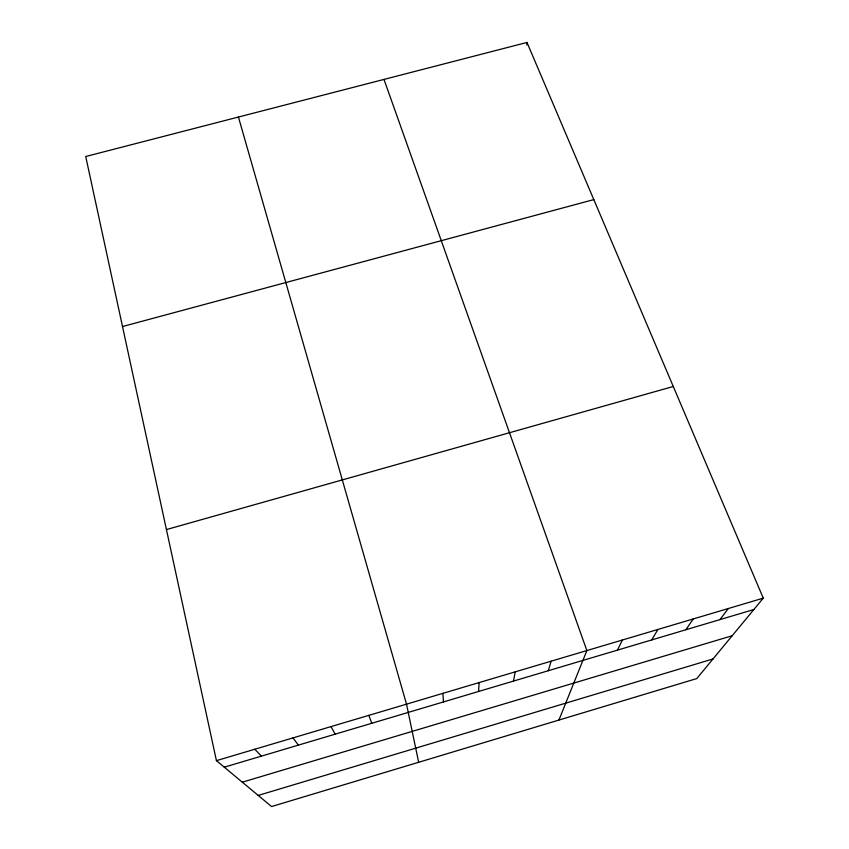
<?xml version="1.0" encoding="UTF-8"?>
<svg xmlns="http://www.w3.org/2000/svg" width="849" height="849" viewBox="0 0 849 849"><rect width="100%" height="100%" fill="white"/><g stroke="black" fill="none" stroke-linecap="round" stroke-linejoin="round"><path stroke-width="1.27" d="M478.56 691.479L479.133 682.585M526.804 45.018L526.996 42.45L85.728 156.513L216.431 760.651L271.574 806.55L696.785 678.574L763.272 598.142L526.996 42.45M513.486 681.078L515.205 671.856M548.274 670.731L551.118 661.191M558.918 720.069L586.871 650.567L383.992 79.413M617.393 650.154L622.455 639.987M651.724 639.923L657.89 629.459M685.918 629.746L693.177 618.974M719.963 619.611L728.304 608.531M258.202 795.428L712.99 658.962M242.305 782.184L732.199 635.731M216.431 760.651L763.272 598.142M224.274 767.188L753.87 609.518M166.436 529.574L673.278 386.486M122.511 326.536L593.812 199.6M254.796 749.253L261.407 756.13M292.99 737.898L298.36 745.135M331.014 726.606L335.153 734.173M368.848 715.357L371.777 723.274M238.431 117.045L406.512 704.161L418.653 762.285M442.913 693.346L443.475 701.932"/></g></svg>
